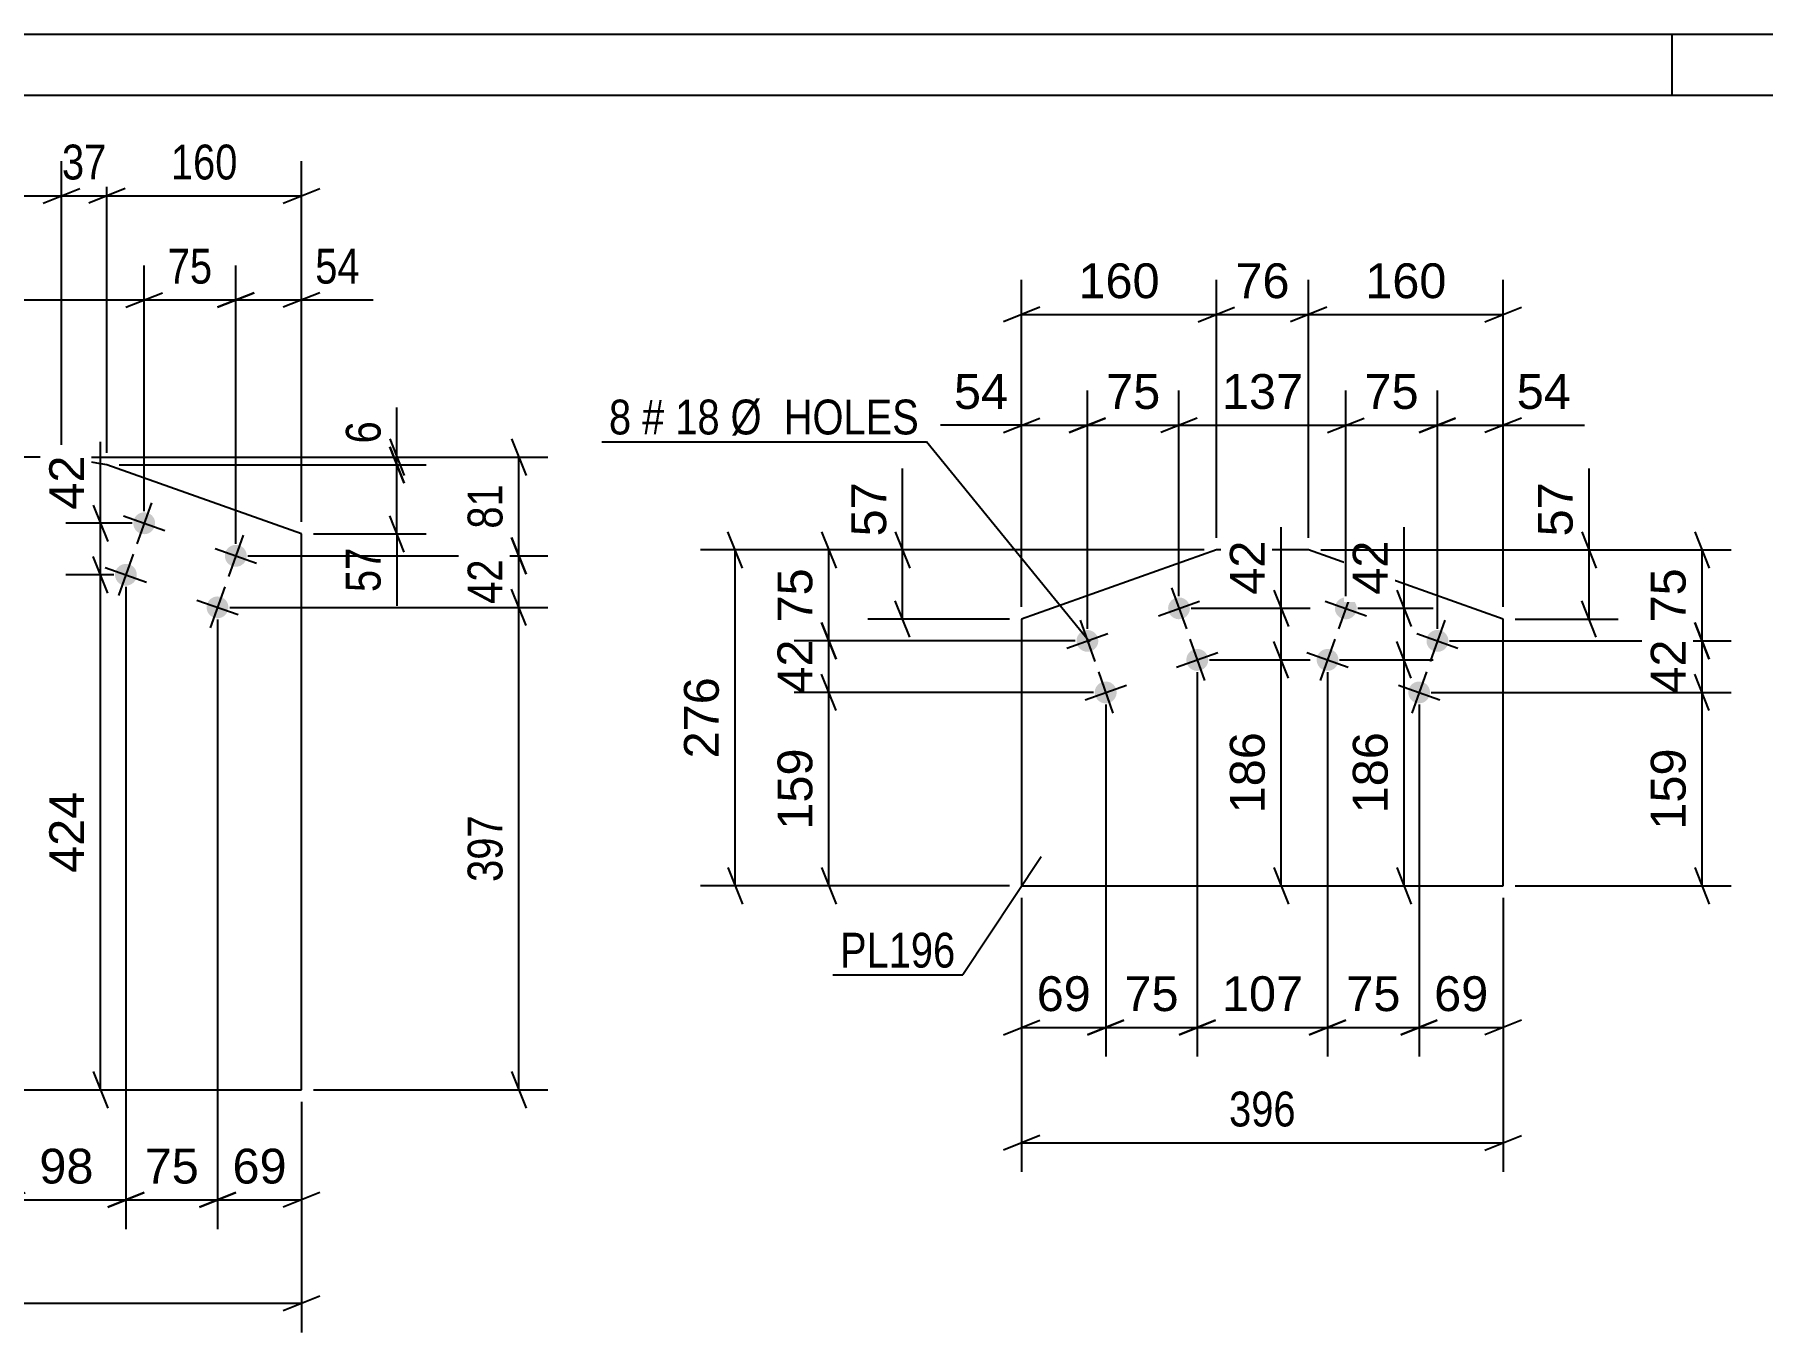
# Model space of a CAD drawing. Header units: millimetres. Extents: x 0 to 420, y 0 to 297.
# Drawn here: x 75.2 to 217.4, y 190.2 to 297 of the extents above; entities that cross this region are included whole.
import ezdxf

# ---------------------------------------------------------------- set-up
doc = ezdxf.new("R2010")
doc.units = ezdxf.units.MM
doc.styles.add('Arial', font='ARIAL.TTF', dxfattribs={"height": 0.2})
doc.styles.add('Arial Narrow', font='ARIALN.TTF', dxfattribs={"height": 0.2})

# ---------------------------------------------------------------- blocks, each defined once
blk = doc.blocks.new('Unknown-318887154-1115')
at = {"color": 5, "linetype": 'Continuous'}
for p, q in [((420, 297), (0, 297)), ((210, 292), (210, 297)), ((415, 292), (5, 292))]:
    blk.add_line(p, q, dxfattribs=at)
blk = doc.blocks.new('Bolt-318887154-1368 - 1334')
at = {"linetype": 'Continuous'}
for points in [[(183.99, 249.49, -1), (182.29, 250.09, -1)], [(191.53, 246.81, -1), (189.83, 247.41, -1)], [(182.48, 245.24, -1), (180.79, 245.85, -1)], [(190.02, 242.57, -1), (188.33, 243.17, -1)]]:
    blk.add_hatch(color=1, dxfattribs=at).paths.add_polyline_path(points)
at = {"color": 1, "linetype": 'Continuous'}
for p, q in [((181.44, 250.39), (184.83, 249.18)), ((183.74, 251.48), (182.54, 248.09)), ((188.98, 247.71), (192.37, 246.51)), ((191.28, 248.81), (190.08, 245.42)), ((179.94, 246.15), (183.33, 244.94)), ((182.24, 247.24), (181.03, 243.85)), ((187.48, 243.47), (190.87, 242.27)), ((189.78, 244.57), (188.57, 241.17))]:
    blk.add_line(p, q, dxfattribs=at)
blk = doc.blocks.new('Bolt-318887154-1373 - 1334')
at = {"linetype": 'Continuous'}
for points in [[(170.25, 250.09, -1), (168.56, 249.49, -1)], [(162.71, 247.41, -1), (161.02, 246.81, -1)], [(171.76, 245.85, -1), (170.06, 245.24, -1)], [(164.22, 243.17, -1), (162.52, 242.57, -1)]]:
    blk.add_hatch(color=1, dxfattribs=at).paths.add_polyline_path(points)
at = {"color": 1, "linetype": 'Continuous'}
for p, q in [((167.71, 249.18), (171.1, 250.39)), ((168.8, 251.48), (170.01, 248.09)), ((160.17, 246.51), (163.56, 247.71)), ((161.26, 248.81), (162.47, 245.42)), ((169.21, 244.94), (172.6, 246.15)), ((170.31, 247.24), (171.51, 243.85)), ((161.67, 242.27), (165.07, 243.47)), ((162.77, 244.57), (163.97, 241.17))]:
    blk.add_line(p, q, dxfattribs=at)
blk = doc.blocks.new('Part-318887154-1388 - 1334')
at = {"color": 2, "linetype": 'Continuous'}
for p, q in [((172.48, 254.59), (156.45, 248.91)), ((180.07, 254.59), (172.48, 254.59)), ((196.09, 248.91), (180.07, 254.59)), ((156.45, 248.91), (156.45, 226.96)), ((196.09, 226.96), (196.09, 248.91)), ((156.45, 226.96), (196.09, 226.96))]:
    blk.add_line(p, q, dxfattribs=at)
blk = doc.blocks.new('Bolt-318887154-2861 - 2845')
at = {"linetype": 'Continuous'}
for points in [[(85.07, 256.49, -1), (83.37, 257.09, -1)], [(92.61, 253.81, -1), (90.91, 254.41, -1)], [(83.56, 252.25, -1), (81.87, 252.85, -1)], [(91.1, 249.57, -1), (89.41, 250.17, -1)]]:
    blk.add_hatch(color=1, dxfattribs=at).paths.add_polyline_path(points)
at = {"color": 1, "linetype": 'Continuous'}
for p, q in [((84.82, 258.48), (83.62, 255.09)), ((82.52, 257.39), (85.92, 256.19)), ((90.06, 254.71), (93.46, 253.51)), ((92.36, 255.81), (91.16, 252.42)), ((83.32, 254.24), (82.11, 250.85)), ((81.02, 253.15), (84.41, 251.94)), ((88.56, 250.47), (91.95, 249.27)), ((90.86, 251.57), (89.65, 248.18))]:
    blk.add_line(p, q, dxfattribs=at)
blk = doc.blocks.new('Part-318887154-2876 - 2845')
at = {"color": 2, "linetype": 'Continuous'}
for p, q in [((60.41, 262.23), (56.68, 261.59)), ((77.41, 262.23), (60.41, 262.23)), ((81.15, 261.59), (77.41, 262.23)), ((56.68, 261.59), (40.66, 255.9)), ((97.17, 255.91), (81.15, 261.59)), ((40.66, 255.9), (40.66, 210.17)), ((97.17, 210.17), (97.17, 255.91)), ((40.66, 210.17), (97.17, 210.17))]:
    blk.add_line(p, q, dxfattribs=at)
blk = doc.blocks.new('StraightDimension-318887154-1615 - 1334')
at = {"color": 7, "linetype": 'Continuous'}
for p, q in [((189.17, 241.87), (189.17, 212.9)), ((196.09, 225.96), (196.09, 212.9)), ((187.67, 214.7), (190.67, 215.9)), ((189.17, 215.3), (196.09, 215.3)), ((197.59, 215.9), (194.59, 214.7))]:
    blk.add_line(p, q, dxfattribs=at)
at = {"color": 0}
blk.add_wipeout([(195.45, 216.05), (195.45, 220.25), (189.81, 220.25), (189.81, 216.05)], dxfattribs=at)
at = {"color": 3, "style": 'Arial'}
blk.add_text('69', height=2.865, dxfattribs=at).set_placement((190.41, 216.65))
blk = doc.blocks.new('StraightDimension-318887154-1418 - 1334')
at = {"color": 7, "linetype": 'Continuous'}
for p, q in [((177.81, 249.79), (177.81, 256.48)), ((177.81, 249.79), (177.81, 256.48)), ((177.21, 251.29), (178.41, 248.29)), ((170.4, 249.79), (180.21, 249.79)), ((177.81, 245.55), (177.81, 249.79)), ((178.41, 244.05), (177.21, 247.05)), ((171.91, 245.55), (180.21, 245.55))]:
    blk.add_line(p, q, dxfattribs=at)
at = {"color": 0}
blk.add_wipeout([(177.06, 255.96), (172.86, 255.96), (172.86, 250.31), (177.06, 250.31)], dxfattribs=at)
at = {"color": 3, "style": 'Arial'}
blk.add_text('42', height=2.865, rotation=90.0002, dxfattribs=at).set_placement((176.46, 250.91))
blk = doc.blocks.new('StraightDimension-318887154-1607 - 1334')
at = {"color": 7, "linetype": 'Continuous'}
for p, q in [((181.63, 244.55), (181.63, 212.9)), ((189.17, 241.87), (189.17, 212.9)), ((180.13, 214.7), (183.13, 215.9)), ((181.63, 215.3), (189.17, 215.3)), ((190.67, 215.9), (187.67, 214.7))]:
    blk.add_line(p, q, dxfattribs=at)
at = {"color": 0}
blk.add_wipeout([(188.23, 216.05), (188.23, 220.25), (182.58, 220.25), (182.58, 216.05)], dxfattribs=at)
at = {"color": 3, "style": 'Arial'}
blk.add_text('75', height=2.865, dxfattribs=at).set_placement((183.18, 216.65))
blk = doc.blocks.new('StraightDimension-318887154-1490 - 1334')
at = {"color": 7, "linetype": 'Continuous'}
for p, q in [((169.4, 250.79), (169.4, 267.7)), ((183.14, 250.79), (183.14, 267.7)), ((170.9, 265.45), (167.9, 264.25)), ((169.4, 264.85), (183.14, 264.85)), ((181.64, 264.25), (184.64, 265.45))]:
    blk.add_line(p, q, dxfattribs=at)
at = {"color": 0}
blk.add_wipeout([(180.21, 265.6), (180.21, 269.8), (172.34, 269.8), (172.34, 265.6)], dxfattribs=at)
at = {"color": 3, "style": 'Arial'}
blk.add_text('137', height=2.865, dxfattribs=at).set_placement((172.94, 266.2))
blk = doc.blocks.new('StraightDimension-318887154-1635 - 1334')
at = {"color": 7, "linetype": 'Continuous'}
for p, q in [((170.91, 244.55), (170.91, 212.9)), ((181.63, 244.55), (181.63, 212.9)), ((169.41, 214.7), (172.41, 215.9)), ((170.91, 215.3), (181.63, 215.3)), ((183.13, 215.9), (180.13, 214.7))]:
    blk.add_line(p, q, dxfattribs=at)
at = {"color": 0}
blk.add_wipeout([(180.21, 216.05), (180.21, 220.25), (172.34, 220.25), (172.34, 216.05)], dxfattribs=at)
at = {"color": 3, "style": 'Arial'}
blk.add_text('107', height=2.865, dxfattribs=at).set_placement((172.94, 216.65))
blk = doc.blocks.new('StraightDimension-318887154-1390 - 1334')
at = {"color": 7, "linetype": 'Continuous'}
for p, q in [((188.53, 244.05), (187.33, 247.05)), ((182.63, 245.55), (190.33, 245.55)), ((187.93, 226.96), (187.93, 245.55)), ((187.33, 228.46), (188.53, 225.46)), ((184.22, 226.96), (190.33, 226.96))]:
    blk.add_line(p, q, dxfattribs=at)
at = {"color": 0}
blk.add_wipeout([(187.18, 240.19), (182.98, 240.19), (182.98, 232.32), (187.18, 232.32)], dxfattribs=at)
at = {"color": 3, "style": 'Arial'}
blk.add_text('186', height=2.865, rotation=90.0002, dxfattribs=at).set_placement((186.58, 232.92))
blk = doc.blocks.new('StraightDimension-318887154-1407 - 1334')
at = {"color": 7, "linetype": 'Continuous'}
for p, q in [((187.93, 249.79), (187.93, 256.48)), ((187.93, 249.79), (187.93, 256.48)), ((187.33, 251.29), (188.53, 248.29)), ((184.14, 249.79), (190.33, 249.79)), ((187.93, 245.55), (187.93, 249.79)), ((188.53, 244.05), (187.33, 247.05)), ((182.63, 245.55), (190.33, 245.55))]:
    blk.add_line(p, q, dxfattribs=at)
at = {"color": 0}
blk.add_wipeout([(187.18, 255.96), (182.98, 255.96), (182.98, 250.31), (187.18, 250.31)], dxfattribs=at)
at = {"color": 3, "style": 'Arial'}
blk.add_text('42', height=2.865, rotation=90.0002, dxfattribs=at).set_placement((186.58, 250.91))
blk = doc.blocks.new('StraightDimension-318887154-1573 - 1334')
at = {"color": 7, "linetype": 'Continuous'}
for p, q in [((156.45, 249.91), (156.45, 276.81)), ((172.48, 255.59), (172.48, 276.81)), ((157.95, 274.56), (154.95, 273.36)), ((170.98, 273.36), (173.98, 274.56)), ((156.45, 273.96), (172.48, 273.96))]:
    blk.add_line(p, q, dxfattribs=at)
at = {"color": 0}
blk.add_wipeout([(168.4, 274.71), (168.4, 278.91), (160.53, 278.91), (160.53, 274.71)], dxfattribs=at)
at = {"color": 3, "style": 'Arial'}
blk.add_text('160', height=2.865, dxfattribs=at).set_placement((161.13, 275.31))
blk = doc.blocks.new('StraightDimension-318887154-1428 - 1334')
at = {"color": 7, "linetype": 'Continuous'}
for p, q in [((178.41, 244.05), (177.21, 247.05)), ((171.91, 245.55), (180.21, 245.55)), ((177.81, 226.96), (177.81, 245.55)), ((177.21, 228.46), (178.41, 225.46)), ((171.99, 226.96), (180.21, 226.96))]:
    blk.add_line(p, q, dxfattribs=at)
at = {"color": 0}
blk.add_wipeout([(177.06, 240.19), (172.86, 240.19), (172.86, 232.32), (177.06, 232.32)], dxfattribs=at)
at = {"color": 3, "style": 'Arial'}
blk.add_text('186', height=2.865, rotation=90.0002, dxfattribs=at).set_placement((176.46, 232.92))
blk = doc.blocks.new('StraightDimension-318887154-1442 - 1334')
at = {"color": 7, "linetype": 'Continuous'}
for p, q in [((133.47, 253.09), (132.27, 256.09)), ((171.48, 254.59), (130.02, 254.59)), ((132.87, 226.96), (132.87, 254.59)), ((132.27, 228.46), (133.47, 225.46)), ((155.45, 226.96), (130.02, 226.96))]:
    blk.add_line(p, q, dxfattribs=at)
at = {"color": 0}
blk.add_wipeout([(132.12, 244.71), (127.92, 244.71), (127.92, 236.84), (132.12, 236.84)], dxfattribs=at)
at = {"color": 3, "style": 'Arial'}
blk.add_text('276', height=2.865, rotation=90.0002, dxfattribs=at).set_placement((131.52, 237.44))
blk = doc.blocks.new('StraightDimension-318887154-1590 - 1334')
at = {"color": 7, "linetype": 'Continuous'}
for p, q in [((139.97, 248.61), (141.17, 245.61)), ((160.86, 247.11), (137.72, 247.11)), ((140.57, 242.87), (140.57, 247.11)), ((141.17, 241.37), (139.97, 244.37)), ((162.37, 242.87), (137.72, 242.87))]:
    blk.add_line(p, q, dxfattribs=at)
at = {"color": 0}
blk.add_wipeout([(139.82, 247.82), (135.62, 247.82), (135.62, 242.17), (139.82, 242.17)], dxfattribs=at)
at = {"color": 3, "style": 'Arial'}
blk.add_text('42', height=2.865, rotation=90.0002, dxfattribs=at).set_placement((139.22, 242.77))
blk = doc.blocks.new('StraightDimension-318887154-1451 - 1334')
at = {"color": 7, "linetype": 'Continuous'}
for p, q in [((211.86, 256.09), (213.06, 253.09)), ((181.07, 254.59), (214.86, 254.59)), ((212.46, 247.11), (212.46, 254.59)), ((213.06, 245.61), (211.86, 248.61)), ((191.68, 247.11), (214.86, 247.11))]:
    blk.add_line(p, q, dxfattribs=at)
at = {"color": 0}
blk.add_wipeout([(211.71, 253.67), (207.51, 253.67), (207.51, 248.03), (211.71, 248.03)], dxfattribs=at)
at = {"color": 3, "style": 'Arial'}
blk.add_text('75', height=2.865, rotation=90.0002, dxfattribs=at).set_placement((211.11, 248.63))
blk = doc.blocks.new('StraightDimension-318887154-1460 - 1334')
at = {"color": 7, "linetype": 'Continuous'}
for p, q in [((211.86, 248.61), (213.06, 245.61)), ((191.68, 247.11), (214.86, 247.11)), ((212.46, 242.87), (212.46, 247.11)), ((213.06, 241.37), (211.86, 244.37)), ((190.17, 242.87), (214.86, 242.87))]:
    blk.add_line(p, q, dxfattribs=at)
at = {"color": 0}
blk.add_wipeout([(211.71, 247.82), (207.51, 247.82), (207.51, 242.17), (211.71, 242.17)], dxfattribs=at)
at = {"color": 3, "style": 'Arial'}
blk.add_text('42', height=2.865, rotation=90.0002, dxfattribs=at).set_placement((211.11, 242.77))
blk = doc.blocks.new('StraightDimension-318887154-1468 - 1334')
at = {"color": 7, "linetype": 'Continuous'}
for p, q in [((213.06, 241.37), (211.86, 244.37)), ((190.17, 242.87), (214.86, 242.87)), ((212.46, 226.96), (212.46, 242.87)), ((211.86, 228.46), (213.06, 225.46)), ((197.09, 226.96), (214.86, 226.96))]:
    blk.add_line(p, q, dxfattribs=at)
at = {"color": 0}
blk.add_wipeout([(211.71, 238.85), (207.51, 238.85), (207.51, 230.98), (211.71, 230.98)], dxfattribs=at)
at = {"color": 3, "style": 'Arial'}
blk.add_text('159', height=2.865, rotation=90.0002, dxfattribs=at).set_placement((211.11, 231.58))
blk = doc.blocks.new('StraightDimension-318887154-1475 - 1334')
at = {"color": 7, "linetype": 'Continuous'}
for p, q in [((156.45, 225.96), (156.45, 203.41)), ((196.09, 225.96), (196.09, 203.41)), ((157.95, 206.41), (154.95, 205.21)), ((194.59, 205.21), (197.59, 206.41)), ((156.45, 205.81), (196.09, 205.81))]:
    blk.add_line(p, q, dxfattribs=at)
at = {"color": 0}
blk.add_wipeout([(179.61, 206.56), (179.61, 210.76), (172.93, 210.76), (172.93, 206.56)], dxfattribs=at)
at = {"color": 3, "style": 'Arial Narrow'}
blk.add_text('396', height=2.863, dxfattribs=at).set_placement((173.53, 207.16))
blk = doc.blocks.new('StraightDimension-318887154-1480 - 1334')
at = {"color": 7, "linetype": 'Continuous'}
for p, q in [((161.86, 248.11), (161.86, 267.7)), ((169.4, 250.79), (169.4, 267.7)), ((160.36, 264.25), (163.36, 265.45)), ((161.86, 264.85), (169.4, 264.85)), ((170.9, 265.45), (167.9, 264.25))]:
    blk.add_line(p, q, dxfattribs=at)
at = {"color": 0}
blk.add_wipeout([(168.46, 265.6), (168.46, 269.8), (162.81, 269.8), (162.81, 265.6)], dxfattribs=at)
at = {"color": 3, "style": 'Arial'}
blk.add_text('75', height=2.865, dxfattribs=at).set_placement((163.41, 266.2))
blk = doc.blocks.new('StraightDimension-318887154-1500 - 1334')
at = {"color": 7, "linetype": 'Continuous'}
for p, q in [((183.14, 250.79), (183.14, 267.7)), ((190.68, 248.11), (190.68, 267.7)), ((181.64, 264.25), (184.64, 265.45)), ((183.14, 264.85), (190.68, 264.85)), ((192.18, 265.45), (189.18, 264.25))]:
    blk.add_line(p, q, dxfattribs=at)
at = {"color": 0}
blk.add_wipeout([(189.73, 265.6), (189.73, 269.8), (184.08, 269.8), (184.08, 265.6)], dxfattribs=at)
at = {"color": 3, "style": 'Arial'}
blk.add_text('75', height=2.865, dxfattribs=at).set_placement((184.68, 266.2))
blk = doc.blocks.new('StraightDimension-318887154-1627 - 1334')
at = {"color": 7, "linetype": 'Continuous'}
for p, q in [((170.91, 244.55), (170.91, 212.9)), ((163.37, 241.87), (163.37, 212.9)), ((161.87, 214.7), (164.87, 215.9)), ((163.37, 215.3), (170.91, 215.3)), ((172.41, 215.9), (169.41, 214.7))]:
    blk.add_line(p, q, dxfattribs=at)
at = {"color": 0}
blk.add_wipeout([(169.96, 216.05), (169.96, 220.25), (164.32, 220.25), (164.32, 216.05)], dxfattribs=at)
at = {"color": 3, "style": 'Arial'}
blk.add_text('75', height=2.865, dxfattribs=at).set_placement((164.92, 216.65))
blk = doc.blocks.new('StraightDimension-318887154-1563 - 1334')
at = {"color": 7, "linetype": 'Continuous'}
for p, q in [((172.48, 255.59), (172.48, 276.81)), ((180.07, 255.59), (180.07, 276.81)), ((170.98, 273.36), (173.98, 274.56)), ((181.57, 274.56), (178.57, 273.36)), ((172.48, 273.96), (180.07, 273.96))]:
    blk.add_line(p, q, dxfattribs=at)
at = {"color": 0}
blk.add_wipeout([(179.09, 274.71), (179.09, 278.91), (173.45, 278.91), (173.45, 274.71)], dxfattribs=at)
at = {"color": 3, "style": 'Arial'}
blk.add_text('76', height=2.865, dxfattribs=at).set_placement((174.05, 275.31))
blk = doc.blocks.new('StraightDimension-318887154-1510 - 1334')
at = {"color": 7, "linetype": 'Continuous'}
for p, q in [((156.45, 249.91), (156.45, 267.7)), ((161.86, 248.11), (161.86, 267.7)), ((156.45, 264.85), (149.76, 264.85)), ((156.45, 264.85), (149.76, 264.85)), ((154.95, 264.25), (157.95, 265.45)), ((156.45, 264.85), (161.86, 264.85)), ((163.36, 265.45), (160.36, 264.25))]:
    blk.add_line(p, q, dxfattribs=at)
at = {"color": 0}
blk.add_wipeout([(155.93, 265.6), (155.93, 269.8), (150.28, 269.8), (150.28, 265.6)], dxfattribs=at)
at = {"color": 3, "style": 'Arial'}
blk.add_text('54', height=2.865, dxfattribs=at).set_placement((150.88, 266.2))
blk = doc.blocks.new('StraightDimension-318887154-1520 - 1334')
at = {"color": 7, "linetype": 'Continuous'}
for p, q in [((190.68, 248.11), (190.68, 267.7)), ((196.09, 249.91), (196.09, 267.7)), ((189.18, 264.25), (192.18, 265.45)), ((190.68, 264.85), (196.09, 264.85)), ((197.59, 265.45), (194.59, 264.25)), ((196.09, 264.85), (202.79, 264.85)), ((196.09, 264.85), (202.79, 264.85))]:
    blk.add_line(p, q, dxfattribs=at)
at = {"color": 0}
blk.add_wipeout([(202.26, 265.6), (202.26, 269.8), (196.61, 269.8), (196.61, 265.6)], dxfattribs=at)
at = {"color": 3, "style": 'Arial'}
blk.add_text('54', height=2.865, dxfattribs=at).set_placement((197.21, 266.2))
blk = doc.blocks.new('StraightDimension-318887154-1542 - 1334')
at = {"color": 7, "linetype": 'Continuous'}
for p, q in [((203.16, 254.59), (203.16, 261.29)), ((203.16, 254.59), (203.16, 261.29)), ((202.56, 256.09), (203.76, 253.09)), ((181.07, 254.59), (205.56, 254.59)), ((203.16, 248.91), (203.16, 254.59)), ((203.76, 247.41), (202.56, 250.41)), ((197.09, 248.91), (205.56, 248.91))]:
    blk.add_line(p, q, dxfattribs=at)
at = {"color": 0}
blk.add_wipeout([(202.41, 260.76), (198.21, 260.76), (198.21, 255.11), (202.41, 255.11)], dxfattribs=at)
at = {"color": 3, "style": 'Arial'}
blk.add_text('57', height=2.865, rotation=90.0002, dxfattribs=at).set_placement((201.81, 255.71))
blk = doc.blocks.new('StraightDimension-318887154-1531 - 1334')
at = {"color": 7, "linetype": 'Continuous'}
for p, q in [((146.65, 254.59), (146.65, 261.29)), ((146.65, 254.59), (146.65, 261.29)), ((146.05, 256.09), (147.25, 253.09)), ((171.48, 254.59), (143.8, 254.59)), ((146.65, 248.91), (146.65, 254.59)), ((147.25, 247.41), (146.05, 250.41)), ((155.45, 248.91), (143.8, 248.91))]:
    blk.add_line(p, q, dxfattribs=at)
at = {"color": 0}
blk.add_wipeout([(145.9, 260.76), (141.7, 260.76), (141.7, 255.11), (145.9, 255.11)], dxfattribs=at)
at = {"color": 3, "style": 'Arial'}
blk.add_text('57', height=2.865, rotation=90.0002, dxfattribs=at).set_placement((145.3, 255.71))
blk = doc.blocks.new('StraightDimension-318887154-1553 - 1334')
at = {"color": 7, "linetype": 'Continuous'}
for p, q in [((180.07, 255.59), (180.07, 276.81)), ((196.09, 249.91), (196.09, 276.81)), ((181.57, 274.56), (178.57, 273.36)), ((194.59, 273.36), (197.59, 274.56)), ((180.07, 273.96), (196.09, 273.96))]:
    blk.add_line(p, q, dxfattribs=at)
at = {"color": 0}
blk.add_wipeout([(192.01, 274.71), (192.01, 278.91), (184.14, 278.91), (184.14, 274.71)], dxfattribs=at)
at = {"color": 3, "style": 'Arial'}
blk.add_text('160', height=2.865, dxfattribs=at).set_placement((184.74, 275.31))
blk = doc.blocks.new('StraightDimension-318887154-1584 - 1334')
at = {"color": 7, "linetype": 'Continuous'}
for p, q in [((141.17, 241.37), (139.97, 244.37)), ((162.37, 242.87), (137.72, 242.87)), ((140.57, 226.96), (140.57, 242.87)), ((139.97, 228.46), (141.17, 225.46)), ((155.45, 226.96), (137.72, 226.96))]:
    blk.add_line(p, q, dxfattribs=at)
at = {"color": 0}
blk.add_wipeout([(139.82, 238.85), (135.62, 238.85), (135.62, 230.98), (139.82, 230.98)], dxfattribs=at)
at = {"color": 3, "style": 'Arial'}
blk.add_text('159', height=2.865, rotation=90.0002, dxfattribs=at).set_placement((139.22, 231.58))
blk = doc.blocks.new('StraightDimension-318887154-1598 - 1334')
at = {"color": 7, "linetype": 'Continuous'}
for p, q in [((139.97, 256.09), (141.17, 253.09)), ((171.48, 254.59), (137.72, 254.59)), ((140.57, 247.11), (140.57, 254.59)), ((141.17, 245.61), (139.97, 248.61)), ((160.86, 247.11), (137.72, 247.11))]:
    blk.add_line(p, q, dxfattribs=at)
at = {"color": 0}
blk.add_wipeout([(139.82, 253.67), (135.62, 253.67), (135.62, 248.03), (139.82, 248.03)], dxfattribs=at)
at = {"color": 3, "style": 'Arial'}
blk.add_text('75', height=2.865, rotation=90.0002, dxfattribs=at).set_placement((139.22, 248.63))
blk = doc.blocks.new('StraightDimension-318887154-1621 - 1334')
at = {"color": 7, "linetype": 'Continuous'}
for p, q in [((163.37, 241.87), (163.37, 212.9)), ((156.45, 225.96), (156.45, 212.9)), ((154.95, 214.7), (157.95, 215.9)), ((156.45, 215.3), (163.37, 215.3)), ((164.87, 215.9), (161.87, 214.7))]:
    blk.add_line(p, q, dxfattribs=at)
at = {"color": 0}
blk.add_wipeout([(162.73, 216.05), (162.73, 220.25), (157.09, 220.25), (157.09, 216.05)], dxfattribs=at)
at = {"color": 3, "style": 'Arial'}
blk.add_text('69', height=2.865, dxfattribs=at).set_placement((157.69, 216.65))
blk = doc.blocks.new('StraightDimension-318887154-2936 - 2845')
at = {"color": 7, "linetype": 'Continuous'}
for p, q in [((105.03, 262.23), (105.03, 266.31)), ((105.03, 262.23), (105.03, 266.31)), ((104.43, 263.73), (105.63, 260.73)), ((78.41, 262.23), (107.43, 262.23)), ((105.63, 260.09), (104.43, 263.09)), ((105.03, 261.59), (105.03, 262.23)), ((82.15, 261.59), (107.43, 261.59))]:
    blk.add_line(p, q, dxfattribs=at)
at = {"color": 0}
blk.add_wipeout([(104.28, 265.79), (100.08, 265.79), (100.08, 262.76), (104.28, 262.76)], dxfattribs=at)
at = {"color": 3, "style": 'Arial Narrow'}
blk.add_text('6', height=2.86, rotation=90.0002, dxfattribs=at).set_placement((103.68, 263.36))
blk = doc.blocks.new('StraightDimension-318887154-2878 - 2845')
at = {"color": 7, "linetype": 'Continuous'}
for p, q in [((81.15, 262.59), (81.15, 286.58)), ((97.17, 256.91), (97.17, 286.58)), ((82.65, 284.33), (79.65, 283.13)), ((81.15, 283.73), (97.17, 283.73)), ((95.67, 283.13), (98.67, 284.33))]:
    blk.add_line(p, q, dxfattribs=at)
at = {"color": 0}
blk.add_wipeout([(92.5, 284.48), (92.5, 288.68), (85.82, 288.68), (85.82, 284.48)], dxfattribs=at)
at = {"color": 3, "style": 'Arial Narrow'}
blk.add_text('160', height=2.863, dxfattribs=at).set_placement((86.42, 285.08))
blk = doc.blocks.new('StraightDimension-318887154-2889 - 2845')
at = {"color": 7, "linetype": 'Continuous'}
for p, q in [((77.41, 263.23), (77.41, 286.58)), ((81.15, 262.59), (81.15, 286.58)), ((75.91, 283.13), (78.91, 284.33)), ((77.41, 283.73), (81.15, 283.73)), ((82.65, 284.33), (79.65, 283.13))]:
    blk.add_line(p, q, dxfattribs=at)
at = {"color": 0}
blk.add_wipeout([(81.71, 284.48), (81.71, 288.68), (76.85, 288.68), (76.85, 284.48)], dxfattribs=at)
at = {"color": 3, "style": 'Arial Narrow'}
blk.add_text('37', height=2.863, dxfattribs=at).set_placement((77.45, 285.08))
blk = doc.blocks.new('StraightDimension-318887154-3074 - 2845')
at = {"color": 7, "linetype": 'Continuous'}
for p, q in [((82.72, 251.55), (82.72, 198.71)), ((90.26, 248.87), (90.26, 198.71)), ((81.22, 200.51), (84.22, 201.71)), ((82.72, 201.11), (90.26, 201.11)), ((91.76, 201.71), (88.76, 200.51))]:
    blk.add_line(p, q, dxfattribs=at)
at = {"color": 0}
blk.add_wipeout([(89.31, 201.86), (89.31, 206.06), (83.66, 206.06), (83.66, 201.86)], dxfattribs=at)
at = {"color": 3, "style": 'Arial'}
blk.add_text('75', height=2.865, dxfattribs=at).set_placement((84.26, 202.46))
blk = doc.blocks.new('StraightDimension-318887154-2899 - 2845')
at = {"color": 7, "linetype": 'Continuous'}
for p, q in [((60.41, 263.23), (60.41, 286.58)), ((77.41, 263.23), (77.41, 286.58)), ((61.91, 284.33), (58.91, 283.13)), ((60.41, 283.73), (77.41, 283.73)), ((75.91, 283.13), (78.91, 284.33))]:
    blk.add_line(p, q, dxfattribs=at)
at = {"color": 0}
blk.add_wipeout([(72.26, 284.48), (72.26, 288.68), (65.57, 288.68), (65.57, 284.48)], dxfattribs=at)
at = {"color": 3, "style": 'Arial Narrow'}
blk.add_text('170', height=2.863, dxfattribs=at).set_placement((66.17, 285.08))
blk = doc.blocks.new('StraightDimension-318887154-2931 - 2845')
at = {"color": 7, "linetype": 'Continuous'}
for p, q in [((40.66, 209.17), (40.66, 190.21)), ((97.17, 209.17), (97.17, 190.21)), ((42.16, 193.21), (39.16, 192.01)), ((40.66, 192.61), (97.17, 192.61)), ((95.67, 192.01), (98.67, 193.21))]:
    blk.add_line(p, q, dxfattribs=at)
at = {"color": 0}
blk.add_wipeout([(72.26, 193.36), (72.26, 197.56), (65.57, 197.56), (65.57, 193.36)], dxfattribs=at)
at = {"color": 3, "style": 'Arial Narrow'}
blk.add_text('565', height=2.863, dxfattribs=at).set_placement((66.17, 193.96))
blk = doc.blocks.new('StraightDimension-318887154-2944 - 2845')
at = {"color": 7, "linetype": 'Continuous'}
for p, q in [((104.43, 263.09), (105.63, 260.09)), ((82.15, 261.59), (107.43, 261.59)), ((105.03, 255.91), (105.03, 261.59)), ((105.63, 254.41), (104.43, 257.41)), ((98.17, 255.91), (107.43, 255.91)), ((105.03, 255.91), (105.03, 250)), ((105.03, 255.91), (105.03, 250))]:
    blk.add_line(p, q, dxfattribs=at)
at = {"color": 0}
blk.add_wipeout([(104.28, 255.38), (100.08, 255.38), (100.08, 250.53), (104.28, 250.53)], dxfattribs=at)
at = {"color": 3, "style": 'Arial Narrow'}
blk.add_text('57', height=2.863, rotation=90.0002, dxfattribs=at).set_placement((103.68, 251.13))
blk = doc.blocks.new('StraightDimension-318887154-2970 - 2845')
at = {"color": 7, "linetype": 'Continuous'}
for p, q in [((91.76, 255.11), (91.76, 278.01)), ((97.17, 256.91), (97.17, 278.01)), ((90.26, 274.56), (93.26, 275.76)), ((91.76, 275.16), (97.17, 275.16)), ((98.67, 275.76), (95.67, 274.56)), ((97.17, 275.16), (103.08, 275.16)), ((97.17, 275.16), (103.08, 275.16))]:
    blk.add_line(p, q, dxfattribs=at)
at = {"color": 0}
blk.add_wipeout([(102.55, 275.91), (102.55, 280.11), (97.7, 280.11), (97.7, 275.91)], dxfattribs=at)
at = {"color": 3, "style": 'Arial Narrow'}
blk.add_text('54', height=2.863, dxfattribs=at).set_placement((98.3, 276.51))
blk = doc.blocks.new('StraightDimension-318887154-3161 - 2845')
at = {"color": 7, "linetype": 'Continuous'}
for p, q in [((81.22, 251.05), (80.02, 254.05)), ((81.72, 252.55), (77.77, 252.55)), ((80.62, 210.17), (80.62, 252.55)), ((80.02, 211.67), (81.22, 208.67)), ((69.91, 210.17), (83.02, 210.17))]:
    blk.add_line(p, q, dxfattribs=at)
at = {"color": 0}
blk.add_wipeout([(79.87, 235.29), (75.67, 235.29), (75.67, 227.42), (79.87, 227.42)], dxfattribs=at)
at = {"color": 3, "style": 'Arial'}
blk.add_text('424', height=2.865, rotation=90.0002, dxfattribs=at).set_placement((79.27, 228.02))
blk = doc.blocks.new('StraightDimension-318887154-3044 - 2845')
at = {"color": 7, "linetype": 'Continuous'}
for p, q in [((114.46, 263.73), (115.66, 260.73)), ((78.41, 262.23), (117.46, 262.23)), ((115.06, 254.11), (115.06, 262.23)), ((115.66, 252.61), (114.46, 255.61)), ((92.76, 254.11), (117.46, 254.11))]:
    blk.add_line(p, q, dxfattribs=at)
at = {"color": 0}
blk.add_wipeout([(114.31, 260.6), (110.11, 260.6), (110.11, 255.75), (114.31, 255.75)], dxfattribs=at)
at = {"color": 3, "style": 'Arial Narrow'}
blk.add_text('81', height=2.863, rotation=90.0002, dxfattribs=at).set_placement((113.71, 256.35))
blk = doc.blocks.new('StraightDimension-318887154-2980 - 2845')
at = {"color": 7, "linetype": 'Continuous'}
for p, q in [((84.22, 257.79), (84.22, 278.01)), ((91.76, 255.11), (91.76, 278.01)), ((82.72, 274.56), (85.72, 275.76)), ((84.22, 275.16), (91.76, 275.16)), ((93.26, 275.76), (90.26, 274.56))]:
    blk.add_line(p, q, dxfattribs=at)
at = {"color": 0}
blk.add_wipeout([(90.42, 275.91), (90.42, 280.11), (85.56, 280.11), (85.56, 275.91)], dxfattribs=at)
at = {"color": 3, "style": 'Arial Narrow'}
blk.add_text('75', height=2.863, dxfattribs=at).set_placement((86.16, 276.51))
blk = doc.blocks.new('StraightDimension-318887154-2990 - 2845')
at = {"color": 7, "linetype": 'Continuous'}
for p, q in [((53.61, 257.79), (53.61, 278.01)), ((84.22, 257.79), (84.22, 278.01)), ((55.11, 275.76), (52.11, 274.56)), ((53.61, 275.16), (84.22, 275.16)), ((82.72, 274.56), (85.72, 275.76))]:
    blk.add_line(p, q, dxfattribs=at)
at = {"color": 0}
blk.add_wipeout([(72.26, 275.91), (72.26, 280.11), (65.57, 280.11), (65.57, 275.91)], dxfattribs=at)
at = {"color": 3, "style": 'Arial Narrow'}
blk.add_text('306', height=2.863, dxfattribs=at).set_placement((66.17, 276.51))
blk = doc.blocks.new('StraightDimension-318887154-3052 - 2845')
at = {"color": 7, "linetype": 'Continuous'}
for p, q in [((114.46, 255.61), (115.66, 252.61)), ((92.76, 254.11), (117.46, 254.11)), ((115.06, 249.87), (115.06, 254.11)), ((115.66, 248.37), (114.46, 251.37)), ((91.26, 249.87), (117.46, 249.87))]:
    blk.add_line(p, q, dxfattribs=at)
at = {"color": 0}
blk.add_wipeout([(114.31, 254.42), (110.11, 254.42), (110.11, 249.56), (114.31, 249.56)], dxfattribs=at)
at = {"color": 3, "style": 'Arial Narrow'}
blk.add_text('42', height=2.863, rotation=90.0002, dxfattribs=at).set_placement((113.71, 250.16))
blk = doc.blocks.new('StraightDimension-318887154-3060 - 2845')
at = {"color": 7, "linetype": 'Continuous'}
for p, q in [((115.66, 248.37), (114.46, 251.37)), ((91.26, 249.87), (117.46, 249.87)), ((115.06, 210.17), (115.06, 249.87)), ((114.46, 211.67), (115.66, 208.67)), ((98.17, 210.17), (117.46, 210.17))]:
    blk.add_line(p, q, dxfattribs=at)
at = {"color": 0}
blk.add_wipeout([(114.31, 233.36), (110.11, 233.36), (110.11, 226.68), (114.31, 226.68)], dxfattribs=at)
at = {"color": 3, "style": 'Arial Narrow'}
blk.add_text('397', height=2.863, rotation=90.0002, dxfattribs=at).set_placement((113.71, 227.28))
blk = doc.blocks.new('StraightDimension-318887154-3082 - 2845')
at = {"color": 7, "linetype": 'Continuous'}
for p, q in [((90.26, 248.87), (90.26, 198.71)), ((97.17, 209.17), (97.17, 198.71)), ((88.76, 200.51), (91.76, 201.71)), ((90.26, 201.11), (97.17, 201.11)), ((98.67, 201.71), (95.67, 200.51))]:
    blk.add_line(p, q, dxfattribs=at)
at = {"color": 0}
blk.add_wipeout([(96.54, 201.86), (96.54, 206.06), (90.89, 206.06), (90.89, 201.86)], dxfattribs=at)
at = {"color": 3, "style": 'Arial'}
blk.add_text('69', height=2.865, dxfattribs=at).set_placement((91.49, 202.46))
blk = doc.blocks.new('StraightDimension-318887154-3110 - 2845')
at = {"color": 7, "linetype": 'Continuous'}
for p, q in [((72.91, 253.23), (72.91, 198.71)), ((82.72, 251.55), (82.72, 198.71)), ((71.41, 200.51), (74.41, 201.71)), ((72.91, 201.11), (82.72, 201.11)), ((84.22, 201.71), (81.22, 200.51))]:
    blk.add_line(p, q, dxfattribs=at)
at = {"color": 0}
blk.add_wipeout([(80.64, 201.86), (80.64, 206.06), (74.99, 206.06), (74.99, 201.86)], dxfattribs=at)
at = {"color": 3, "style": 'Arial'}
blk.add_text('98', height=2.865, dxfattribs=at).set_placement((75.59, 202.46))
blk = doc.blocks.new('StraightDimension-318887154-3151 - 2845')
at = {"color": 7, "linetype": 'Continuous'}
for p, q in [((80.62, 256.79), (80.62, 263.48)), ((80.62, 256.79), (80.62, 263.48)), ((80.02, 258.29), (81.22, 255.29)), ((83.22, 256.79), (77.77, 256.79)), ((80.62, 252.55), (80.62, 256.79)), ((81.22, 251.05), (80.02, 254.05)), ((81.72, 252.55), (77.77, 252.55))]:
    blk.add_line(p, q, dxfattribs=at)
at = {"color": 0}
blk.add_wipeout([(79.87, 262.96), (75.67, 262.96), (75.67, 257.31), (79.87, 257.31)], dxfattribs=at)
at = {"color": 3, "style": 'Arial'}
blk.add_text('42', height=2.865, rotation=90.0002, dxfattribs=at).set_placement((79.27, 257.91))
blk = doc.blocks.new('MarkSet-318887154-1671 - 1334')
at = {"color": 0}
for points in [[(124.31, 264.1), (124.31, 267.1), (122.48, 267.1), (122.48, 264.1)], [(127.04, 264.1), (127.04, 267.1), (125.21, 267.1), (125.21, 264.1)], [(131.59, 264.1), (131.59, 267.1), (127.94, 267.1), (127.94, 264.1)], [(148.02, 264.1), (148.02, 267.1), (132.49, 267.1), (132.49, 264.1)]]:
    blk.add_wipeout(points, dxfattribs=at)
for points in [[(124.31, 264.1), (124.31, 267.1), (122.48, 267.1), (122.48, 264.1)], [(127.04, 264.1), (127.04, 267.1), (125.21, 267.1), (125.21, 264.1)], [(131.59, 264.1), (131.59, 267.1), (127.94, 267.1), (127.94, 264.1)], [(148.02, 264.1), (148.02, 267.1), (132.49, 267.1), (132.49, 264.1)]]:
    blk.add_wipeout(points, dxfattribs=at)
at = {"color": 7, "linetype": 'Continuous'}
for p in [(121.88, 263.5), (162.07, 247)]:
    blk.add_line(p, (148.62, 263.5), dxfattribs=at)
at = {"color": 3, "style": 'Arial Narrow'}
for s, height, p in [('8', 2.86, (122.48, 264.1)), ('#', 2.86, (125.21, 264.1)), ('18', 2.863, (127.94, 264.1)), ('Ø  HOLES', 2.863, (132.49, 264.1))]:
    blk.add_text(s, height=height, dxfattribs=at).set_placement(p)
blk = doc.blocks.new('Mark-318887154-1384 - 1334')
at = {"color": 0}
blk.add_wipeout([(151, 220.23), (151, 223.23), (141.5, 223.23), (141.5, 220.23)], dxfattribs=at)
blk.add_wipeout([(151, 220.23), (151, 223.23), (141.5, 223.23), (141.5, 220.23)], dxfattribs=at)
at = {"color": 30, "linetype": 'Continuous'}
for p in [(158.06, 229.35), (140.9, 219.63)]:
    blk.add_line(p, (151.6, 219.63), dxfattribs=at)
at = {"color": 3, "style": 'Arial Narrow'}
blk.add_text('PL196', height=2.863, dxfattribs=at).set_placement((141.5, 220.23))

msp = doc.modelspace()

# ---------------------------------------------------------------- block references
for name in ['Unknown-318887154-1115', 'Part-318887154-2876 - 2845', 'Bolt-318887154-2861 - 2845', 'Part-318887154-1388 - 1334', 'Bolt-318887154-1373 - 1334', 'Bolt-318887154-1368 - 1334']:
    msp.add_blockref(name, (0, 0))

# ---------------------------------------------------------------- next in the draw order: block references
for name in ['StraightDimension-318887154-2936 - 2845', 'StraightDimension-318887154-1418 - 1334', 'StraightDimension-318887154-3074 - 2845', 'StraightDimension-318887154-1615 - 1334']:
    msp.add_blockref(name, (0, 0))

# ---------------------------------------------------------------- next in the draw order: block references
for name in ['StraightDimension-318887154-2878 - 2845', 'StraightDimension-318887154-1490 - 1334', 'StraightDimension-318887154-1607 - 1334', 'StraightDimension-318887154-2931 - 2845']:
    msp.add_blockref(name, (0, 0))

# ---------------------------------------------------------------- next in the draw order: block references
for name in ['StraightDimension-318887154-2889 - 2845', 'StraightDimension-318887154-1573 - 1334', 'StraightDimension-318887154-1635 - 1334']:
    msp.add_blockref(name, (0, 0))

# ---------------------------------------------------------------- next in the draw order: block references
for name in ['StraightDimension-318887154-2899 - 2845', 'StraightDimension-318887154-2944 - 2845', 'StraightDimension-318887154-1428 - 1334', 'StraightDimension-318887154-1390 - 1334']:
    msp.add_blockref(name, (0, 0))

# ---------------------------------------------------------------- next in the draw order: block references
for name in ['StraightDimension-318887154-2970 - 2845', 'StraightDimension-318887154-1442 - 1334', 'StraightDimension-318887154-1407 - 1334', 'StraightDimension-318887154-3161 - 2845']:
    msp.add_blockref(name, (0, 0))

# ---------------------------------------------------------------- next in the draw order: block references
for name in ['StraightDimension-318887154-3044 - 2845', 'StraightDimension-318887154-1451 - 1334', 'StraightDimension-318887154-1590 - 1334']:
    msp.add_blockref(name, (0, 0))

# ---------------------------------------------------------------- next in the draw order: block references
for name in ['StraightDimension-318887154-2980 - 2845', 'StraightDimension-318887154-1480 - 1334', 'StraightDimension-318887154-3110 - 2845', 'StraightDimension-318887154-1460 - 1334']:
    msp.add_blockref(name, (0, 0))

# ---------------------------------------------------------------- next in the draw order: block references
for name in ['StraightDimension-318887154-2990 - 2845', 'StraightDimension-318887154-1510 - 1334', 'StraightDimension-318887154-1500 - 1334', 'StraightDimension-318887154-3052 - 2845', 'StraightDimension-318887154-1468 - 1334']:
    msp.add_blockref(name, (0, 0))

# ---------------------------------------------------------------- next in the draw order: block references
for name in ['StraightDimension-318887154-1563 - 1334', 'StraightDimension-318887154-1520 - 1334', 'StraightDimension-318887154-3151 - 2845', 'StraightDimension-318887154-3060 - 2845', 'StraightDimension-318887154-1475 - 1334']:
    msp.add_blockref(name, (0, 0))

# ---------------------------------------------------------------- next in the draw order: block references
for name in ['StraightDimension-318887154-1531 - 1334', 'StraightDimension-318887154-1542 - 1334', 'StraightDimension-318887154-3082 - 2845', 'StraightDimension-318887154-1627 - 1334']:
    msp.add_blockref(name, (0, 0))

# ---------------------------------------------------------------- next in the draw order: block references
for name in ['StraightDimension-318887154-1553 - 1334', 'StraightDimension-318887154-1598 - 1334', 'StraightDimension-318887154-1584 - 1334']:
    msp.add_blockref(name, (0, 0))

# ---------------------------------------------------------------- next in the draw order: block references
for name in ['MarkSet-318887154-1671 - 1334', 'StraightDimension-318887154-1621 - 1334']:
    msp.add_blockref(name, (0, 0))

# ---------------------------------------------------------------- next in the draw order: block references
msp.add_blockref('Mark-318887154-1384 - 1334', (0, 0))

doc.saveas('drawing.dxf')
